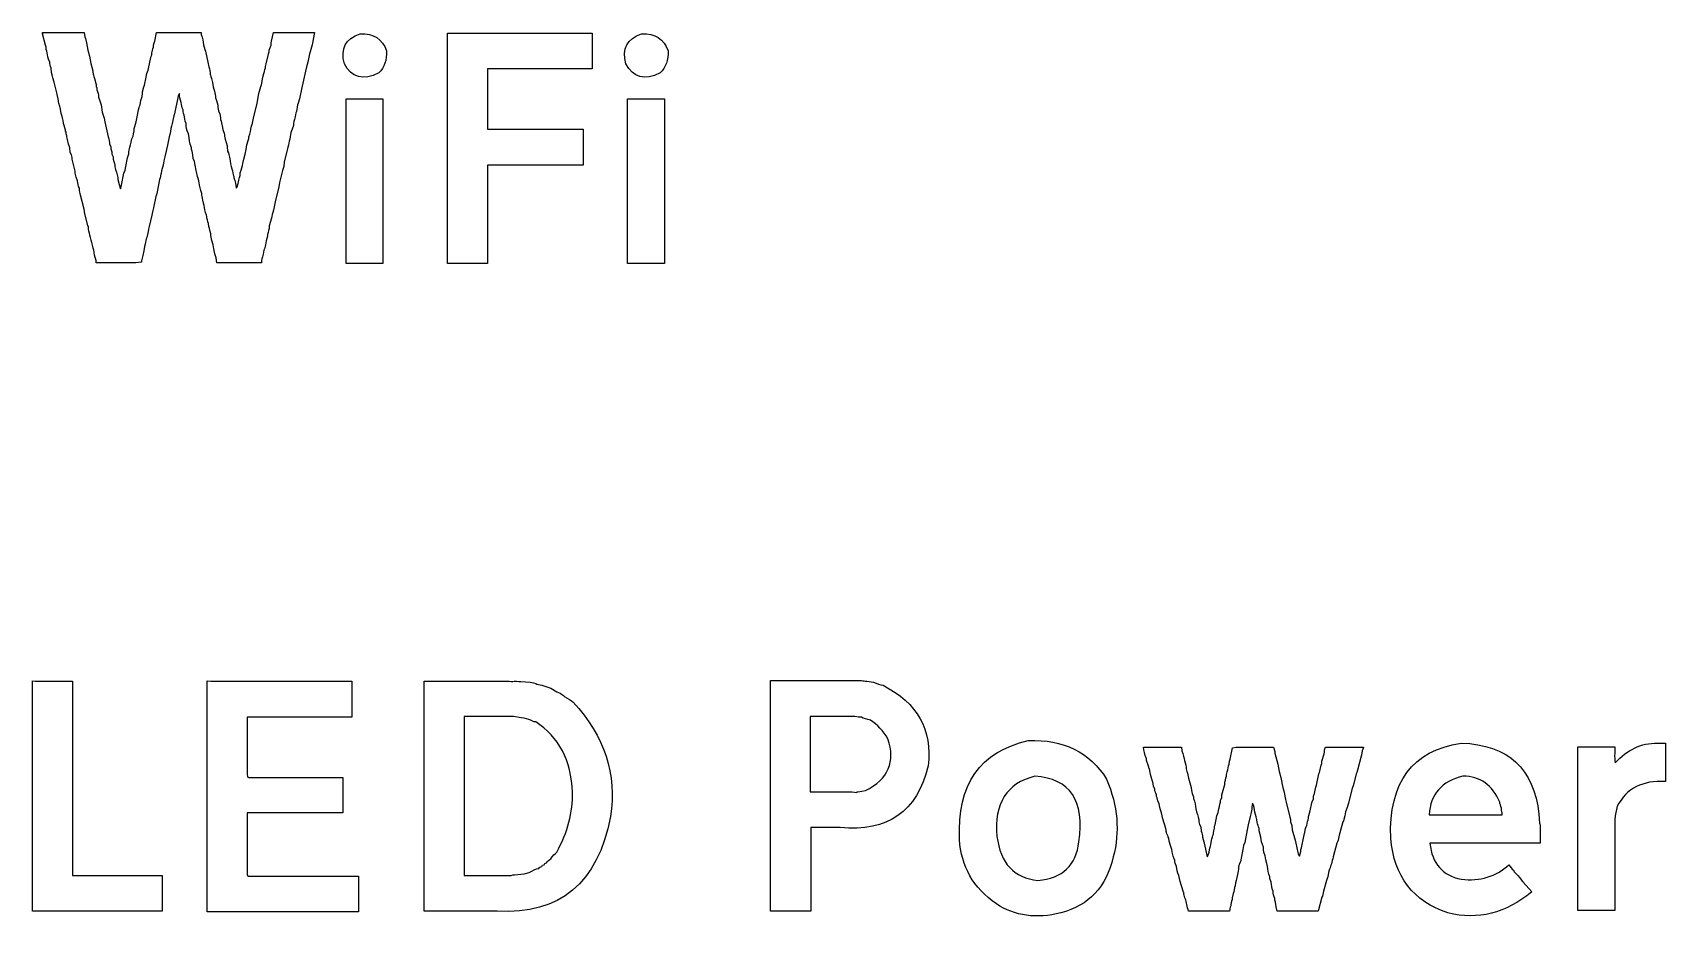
# Model space of a CAD drawing. Extents: x 80 to 325, y 41 to 447.
# Drawn here: x 197.33 to 215.99, y 143.07 to 153.23 of the extents above; entities that cross this region are included whole.
import ezdxf

# ---------------------------------------------------------------- set-up
doc = ezdxf.new("R2010")
doc.units = 0
doc.layers.add('For_Cutting', color=7, linetype='CONTINUOUS')

msp = doc.modelspace()

# ---------------------------------------------------------------- linework, layer by layer
at = {"layer": 'For_Cutting', "color": 7}
for points in [[(197.474442, 153.08295), (197.439992, 153.21386), (197.439992, 153.22086), (197.439992, 153.21386), (197.439992, 153.22766), (197.439992, 153.22066), (197.44028, 153.22792)], [(197.44028, 153.22792), (197.46784, 153.22792), (197.54363, 153.22792), (197.57808, 153.22792), (197.66765, 153.22792), (197.69521, 153.22792), (197.812344, 153.22792), (197.867464, 153.22792), (197.915694, 153.22792), (197.922594, 153.17972), (197.929494, 153.15902), (197.943274, 153.11082), (197.957054, 153.02812), (197.977724, 152.95922), (197.991504, 152.87652), (198.012174, 152.80762), (198.019074, 152.75252)], [(197.481342, 153.03465), (197.481342, 153.06225)], [(198.701404, 153.04165), (198.708304, 153.06235), (198.708304, 153.08305), (198.715204, 153.11065), (198.722104, 153.13135), (198.742774, 153.22785), (198.770334, 153.22785), (198.791004, 153.22785), (198.915028, 153.22785), (199.004598, 153.22785), (199.032158, 153.22785), (199.149291, 153.22785), (199.169961, 153.22785), (199.252641, 153.22785), (199.252641, 153.20715)], [(199.280201, 153.09002), (199.293981, 153.03492), (199.300881, 153.01422), (199.328441, 152.89019), (199.342221, 152.83509)], [(199.990031, 152.84181), (199.996931, 152.86941), (200.017601, 152.96591), (200.024501, 152.98661), (200.031401, 153.00731), (200.031401, 153.02801), (200.052071, 153.08311), (200.052071, 153.11071), (200.058971, 153.13141), (200.079641, 153.22791), (200.107201, 153.22791), (200.224334, 153.22791), (200.300124, 153.22791), (200.327684, 153.22791), (200.444817, 153.22791), (200.499937, 153.22791), (200.548167, 153.22791), (200.520607, 153.09011), (200.506827, 153.03501), (200.499927, 153.00741), (200.493027, 152.98671), (200.472357, 152.89021), (200.458577, 152.83511), (200.444797, 152.78691), (200.417237, 152.64911), (200.403457, 152.60091), (200.375897, 152.47), (200.362117, 152.4218), (200.355217, 152.4011), (200.341437, 152.3253), (200.334537, 152.3115), (200.327637, 152.2633)], [(197.522692, 152.88995), (197.508912, 152.92435), (197.502012, 152.95195)], [(198.577324, 152.49735), (198.584224, 152.53175), (198.584224, 152.55245), (198.598004, 152.60755), (198.604904, 152.62825), (198.625574, 152.71785), (198.632474, 152.75915), (198.646254, 152.80045), (198.653154, 152.83485), (198.673824, 152.92445), (198.680724, 152.95895), (198.687624, 152.97275)], [(197.605402, 152.52484), (197.570952, 152.66265), (197.557172, 152.71085), (197.550272, 152.74525), (197.543372, 152.77285), (197.536472, 152.82105)], [(198.032854, 152.70432), (198.039754, 152.67672), (198.046654, 152.65602), (198.053554, 152.63532), (198.053554, 152.60772)], [(199.369781, 152.70419), (199.383561, 152.65599), (199.390461, 152.60779), (199.397361, 152.58019), (199.404261, 152.55949)], [(199.948681, 152.66961), (199.955581, 152.70401), (199.969361, 152.75911)], [(197.619202, 152.46964), (197.612302, 152.50414)], [(198.060454, 152.59392), (198.060454, 152.57322)], [(199.004439, 152.532), (198.990659, 152.5044), (198.983759, 152.4631), (198.963089, 152.3735), (198.949309, 152.2977), (198.942409, 152.277), (198.921739, 152.1874), (198.914839, 152.1598), (198.907939, 152.1322), (198.901039, 152.0978), (198.894139, 152.0633), (198.887239, 152.0357), (198.873459, 151.9599), (198.866559, 151.9392), (198.838999, 151.80828), (198.825219, 151.76008), (198.818319, 151.71188)], [(199.824661, 152.14601), (199.838441, 152.19421), (199.852221, 152.24931), (199.893561, 152.42157), (199.914231, 152.53181), (199.928011, 152.58691)], [(197.653662, 152.30431), (197.646762, 152.35251)], [(198.081124, 152.49052), (198.094904, 152.44922), (198.108684, 152.40102), (198.122464, 152.31832), (198.143134, 152.24942), (198.150034, 152.20812), (198.191374, 152.03587)], [(198.301624, 151.54634), (198.315404, 151.49124), (198.329184, 151.44304), (198.342964, 151.48434), (198.370524, 151.62215), (198.384304, 151.65655), (198.391204, 151.69785), (198.411874, 151.79435), (198.425654, 151.84255), (198.425654, 151.86325), (198.439434, 151.91835), (198.446334, 151.94595), (198.453234, 151.97355), (198.460134, 152.01485), (198.473914, 152.04245), (198.480814, 152.07005), (198.487714, 152.10445), (198.487714, 152.13205), (198.494614, 152.15275), (198.508394, 152.20785), (198.522174, 152.26295), (198.535954, 152.34565), (198.542854, 152.37325), (198.549754, 152.38705), (198.556654, 152.40085)], [(199.052679, 152.30455), (199.045779, 152.32525), (199.045779, 152.34595)], [(199.445601, 152.37345), (199.452501, 152.33215), (199.466281, 152.29775), (199.473181, 152.25645), (199.473181, 152.23575)], [(197.701902, 152.11137), (197.688122, 152.16647), (197.681222, 152.18717)], [(199.121629, 151.98755), (199.114729, 152.02885), (199.107829, 152.07015), (199.094049, 152.10455), (199.087149, 152.13215), (199.080249, 152.15975), (199.080249, 152.18735)], [(199.493851, 152.15995), (199.500751, 152.11865)], [(200.306967, 152.1668), (200.293187, 152.1255), (200.279407, 152.0842), (200.272507, 152.036), (200.265607, 152.0084), (200.258707, 151.9877), (200.251807, 151.9395), (200.244907, 151.9188), (200.203567, 151.74654), (200.196667, 151.69834), (200.182887, 151.65014), (200.148437, 151.51233), (200.141537, 151.46413), (200.100197, 151.29188), (200.079527, 151.19538)], [(197.715702, 152.04927), (197.708802, 152.06997), (197.708802, 152.09067)], [(198.205154, 151.95317), (198.218934, 151.92557), (198.218934, 151.89797), (198.232714, 151.86347), (198.232714, 151.83587), (198.246494, 151.80827), (198.246494, 151.78067)], [(199.521421, 152.04285), (199.528321, 152.00845), (199.548991, 151.93265), (199.548991, 151.90505)], [(199.728181, 151.73267), (199.741961, 151.78087), (199.755741, 151.83597), (199.769521, 151.89107), (199.776421, 151.94617), (199.790201, 151.99437), (199.797101, 152.01507), (199.797101, 152.03577)], [(197.839742, 151.53247), (197.825962, 151.57377), (197.812182, 151.62197), (197.812182, 151.64267), (197.777732, 151.78047), (197.777732, 151.80117), (197.770832, 151.82877), (197.757052, 151.85637), (197.750152, 151.91147)], [(199.197459, 151.65005), (199.183679, 151.71205), (199.176779, 151.75335), (199.162999, 151.78775), (199.156099, 151.82905), (199.149199, 151.87035), (199.142299, 151.89105), (199.142299, 151.91175)], [(199.576561, 151.80165), (199.583461, 151.76715), (199.590361, 151.72585), (199.597261, 151.69825)], [(198.267164, 151.69107), (198.274064, 151.66347)], [(198.797649, 151.62228), (198.790749, 151.60848), (198.783849, 151.56718), (198.776949, 151.54648), (198.749389, 151.40867), (198.742489, 151.37417), (198.735589, 151.35347), (198.708029, 151.22256), (198.701129, 151.19496), (198.694229, 151.16046), (198.687329, 151.13976), (198.659769, 151.00885), (198.652869, 150.98125), (198.645969, 150.95365), (198.639069, 150.91925), (198.632169, 150.88485), (198.625269, 150.87105), (198.611489, 150.80905), (198.604589, 150.78145), (198.597689, 150.73325)], [(199.225039, 151.53285), (199.218139, 151.56045), (199.211239, 151.58115)], [(199.624831, 151.58795), (199.624831, 151.56725)], [(199.700621, 151.59483), (199.700621, 151.62243)], [(197.963782, 151.00189), (197.956882, 151.02259), (197.922432, 151.1535), (197.915532, 151.2086), (197.874192, 151.36707), (197.860412, 151.42217), (197.860412, 151.44977)], [(199.287079, 151.25033), (199.280179, 151.27793), (199.273279, 151.31233)], [(199.342219, 151.00918), (199.335319, 151.04358), (199.328419, 151.06428)], [(200.058857, 151.10578), (200.031297, 151.01618), (200.031297, 150.98858)], [(199.362919, 150.92638), (199.356019, 150.95398), (199.349119, 150.98848)], [(199.411159, 150.69908), (199.397379, 150.75418), (199.390479, 150.80238), (199.376699, 150.85058)], [(198.018912, 150.76078), (198.012012, 150.79518)], [(199.941707, 150.59578), (199.914147, 150.59578), (199.893477, 150.59578), (199.769453, 150.59578), (199.679883, 150.59578), (199.652323, 150.59578), (199.535189, 150.59578), (199.514519, 150.59578), (199.431839, 150.59578), (199.424939, 150.65088)], [(199.989957, 150.80248), (199.976177, 150.75428), (199.969277, 150.74048), (199.962377, 150.69228)], [(198.452996, 150.59535), (198.425436, 150.59535), (198.390986, 150.59535), (198.301416, 150.59535), (198.273856, 150.59535), (198.156722, 150.59535), (198.136052, 150.59535), (198.053372, 150.59535), (198.053372, 150.62295)], [(199.805415, 143.57862), (199.826085, 143.57862), (199.846755, 143.57862), (199.984559, 143.57862), (200.005229, 143.57862), (200.025899, 143.57862), (200.239495, 143.57862), (200.287725, 143.57862), (200.329065, 143.57862), (200.377295, 143.57862), (200.418635, 143.57862), (200.453085, 143.57862), (200.494425, 143.57862), (200.521985, 143.57862), (200.646008, 143.57862), (200.721798, 143.57862), (200.749358, 143.57862), (200.776918, 143.57862), (200.804478, 143.57862), (200.832038, 143.57862), (200.949171, 143.57862), (200.969841, 143.57862), (201.052521, 143.57862), (201.052521, 143.17209), (201.031851, 143.17209), (201.004291, 143.17209), (200.887157, 143.17209), (200.866487, 143.17209), (200.783807, 143.17209), (200.646003, 143.17209), (200.618443, 143.17209), (200.494419, 143.17209), (200.473749, 143.17209), (200.453079, 143.17209), (200.239483, 143.17209), (200.12235, 143.17209), (200.10168, 143.17209), (200.019, 143.17209), (199.99144, 143.17209), (199.97077, 143.17209), (199.832966, 143.17209), (199.805406, 143.17209), (199.784736, 143.17209), (199.660712, 143.17209), (199.571142, 143.17209), (199.543582, 143.17209), (199.426449, 143.17209), (199.405779, 143.17209), (199.323099, 143.17209), (199.323099, 143.19969), (199.323099, 143.32372), (199.323099, 143.37882), (199.323099, 143.43392), (199.323099, 143.45462), (199.323099, 143.48222), (199.323099, 143.60625), (199.323099, 143.62695), (199.323099, 143.76475), (199.323099, 143.81985), (199.323099, 143.84745), (199.323099, 143.97148), (199.323099, 143.99218), (199.323099, 144.01288), (199.323099, 144.22647), (199.323099, 144.27467), (199.323099, 144.29537), (199.323099, 144.32297), (199.323099, 144.44699), (199.323099, 144.54349), (199.323099, 144.56419), (199.323099, 144.59859), (199.323099, 144.61929), (199.323099, 144.64689), (199.323099, 144.66759), (199.323099, 144.80539), (199.323099, 144.92252), (199.323099, 144.94322), (199.323099, 145.02592), (199.323099, 145.11552), (199.323099, 145.14312), (199.323099, 145.26025), (199.323099, 145.28095), (199.323099, 145.36365), (199.323099, 145.43945), (199.323099, 145.47385), (199.323099, 145.56345), (199.323099, 145.59105), (199.323099, 145.70819), (199.323099, 145.72889), (199.323099, 145.81159), (199.364449, 145.81113)], [(199.364449, 145.81113), (199.412679, 145.81113), (199.550483, 145.81113), (199.605603, 145.81113), (199.660723, 145.81113), (199.715843, 145.81113), (199.770963, 145.81113), (199.908767, 145.81113), (199.929437, 145.81113), (199.950107, 145.81113), (200.163703, 145.81113), (200.211933, 145.81113), (200.253273, 145.81113), (200.301503, 145.81113), (200.342843, 145.81113), (200.377293, 145.81113), (200.418633, 145.81113), (200.446193, 145.81113), (200.570216, 145.81113), (200.646006, 145.81113), (200.673566, 145.81113), (200.701126, 145.81113), (200.728686, 145.81113), (200.756246, 145.81113), (200.873379, 145.81113), (200.894049, 145.81113), (200.976729, 145.81113), (200.976729, 145.39772), (200.956059, 145.39772), (200.921609, 145.39772), (200.900939, 145.39772), (200.873379, 145.39772), (200.852709, 145.39772), (200.714905, 145.39772), (200.687345, 145.39772), (200.652895, 145.39772), (200.563325, 145.39772), (200.535765, 145.39772), (200.418632, 145.39772), (200.397962, 145.39772), (200.315282, 145.39772), (200.287722, 145.39772), (200.260162, 145.39772), (200.239492, 145.39772), (200.115468, 145.39772), (200.025898, 145.39772), (199.998338, 145.39772), (199.881205, 145.39772), (199.860535, 145.39772), (199.777855, 145.39772), (199.777855, 144.73626)], [(202.637264, 143.17843), (202.616594, 143.17843), (202.582144, 143.17843), (202.561474, 143.17843), (202.533914, 143.17843), (202.513244, 143.17843), (202.37544, 143.17843), (202.161844, 143.17843), (202.065384, 143.17843), (202.044714, 143.17843), (202.010264, 143.17843), (201.989594, 143.17843), (201.962034, 143.17843), (201.941364, 143.17843), (201.80356, 143.17843), (201.80356, 143.19913), (201.80356, 143.22673), (201.80356, 143.24743), (201.80356, 143.27503), (201.80356, 143.39905), (201.80356, 143.45415), (201.80356, 143.50925), (201.80356, 143.52995), (201.80356, 143.66776), (201.80356, 143.69536), (201.80356, 143.72986), (201.80356, 143.75746), (201.80356, 143.79186), (201.80356, 143.88146), (201.80356, 143.90906), (201.80356, 144.0262), (201.80356, 144.0469), (201.80356, 144.1296), (201.80356, 144.1572), (201.80356, 144.1916), (201.80356, 144.2812), (201.80356, 144.3088), (201.80356, 144.42593), (201.80356, 144.44663), (201.80356, 144.52933), (201.80356, 144.57753), (201.80356, 144.63263), (201.80356, 144.68773), (201.80356, 144.74283), (201.80356, 144.76353), (201.80356, 144.78423), (201.80356, 144.99783), (201.80356, 145.04603), (201.80356, 145.08733), (201.80356, 145.13553), (201.80356, 145.17683), (201.80356, 145.21123), (201.80356, 145.25253), (201.80356, 145.28013), (201.80356, 145.40416), (201.80356, 145.47996), (201.80356, 145.50756), (201.80356, 145.53516), (201.80356, 145.56276), (201.80356, 145.59036), (201.80356, 145.7075), (201.80356, 145.7282), (201.80356, 145.8109), (201.85181, 145.81113)], [(201.85181, 145.81113), (201.88626, 145.81113), (202.099857, 145.81113), (202.141197, 145.81113), (202.175647, 145.81113), (202.203207, 145.81113), (202.223877, 145.81113), (202.361681, 145.81113), (202.451251, 145.81113), (202.485701, 145.81113), (202.582161, 145.81113), (202.616611, 145.81113), (202.644171, 145.81113), (202.664841, 145.81113), (202.699291, 145.81113), (202.775081, 145.81113), (202.795751, 145.80413), (202.816421, 145.80413), (202.830201, 145.81113), (202.857761, 145.81113), (202.885321, 145.80413), (202.905991, 145.80413), (203.016235, 145.79713), (203.050685, 145.79013), (203.078245, 145.78313), (203.092025, 145.77613), (203.147145, 145.76233), (203.250498, 145.72793), (203.319398, 145.68663), (203.340068, 145.67963)], [(206.559514, 144.13663), (206.469944, 144.13663), (206.442384, 144.13663), (206.32525, 144.13663), (206.30458, 144.13663), (206.2219, 144.13663), (206.2219, 143.17889), (206.19434, 143.17889), (206.15989, 143.17889), (206.13233, 143.17889), (206.09788, 143.17889), (206.00831, 143.17889), (205.98075, 143.17889), (205.863616, 143.17889), (205.842946, 143.17889), (205.760266, 143.17889), (205.760266, 143.20649), (205.760266, 143.33051), (205.760266, 143.38561), (205.760266, 143.44071), (205.760266, 143.46141), (205.760266, 143.48901), (205.760266, 143.61304), (205.760266, 143.63374), (205.760266, 143.77154), (205.760266, 143.82664), (205.760266, 143.85424), (205.760266, 143.97827), (205.760266, 143.99897), (205.760266, 144.01967), (205.760266, 144.23326), (205.760266, 144.28146), (205.760266, 144.30216), (205.760266, 144.32976), (205.760266, 144.45378), (205.760266, 144.55028), (205.760266, 144.57098), (205.760266, 144.60538), (205.760266, 144.62608), (205.760266, 144.65368), (205.760266, 144.67438), (205.760266, 144.81218), (205.760266, 144.92931), (205.760266, 144.95001), (205.760266, 145.03271), (205.760266, 145.12231), (205.760266, 145.14991), (205.760266, 145.26704), (205.760266, 145.28774), (205.760266, 145.37044), (205.760266, 145.44624), (205.760266, 145.48064), (205.760266, 145.57024), (205.760266, 145.59784), (205.760266, 145.71498), (205.760266, 145.73568), (205.760266, 145.81838), (205.801614, 145.81802)], [(205.801614, 145.81802), (205.849844, 145.81802), (205.891184, 145.81802), (205.939414, 145.81802), (205.980754, 145.81802), (206.001424, 145.81802), (206.090994, 145.81802), (206.132334, 145.81802), (206.166784, 145.81802), (206.194344, 145.81802), (206.215014, 145.81802), (206.352818, 145.81802), (206.380378, 145.81802), (206.504401, 145.81802), (206.600861, 145.81802), (206.683541, 145.81802), (206.800675, 145.81802)], [(206.862685, 145.81102), (206.938475, 145.79722)], [(202.947348, 145.38439), (202.912898, 145.39139), (202.823328, 145.40519), (202.795768, 145.40519), (202.775098, 145.40519), (202.637294, 145.40519), (202.616624, 145.40519), (202.492601, 145.40519), (202.471931, 145.40519), (202.258335, 145.40519), (202.258331, 143.5856)], [(206.800678, 145.39799), (206.766228, 145.39799), (206.724888, 145.40499), (206.697328, 145.40499), (206.676658, 145.40499), (206.552635, 145.40499), (206.463065, 145.40499), (206.435505, 145.40499), (206.318372, 145.40499), (206.297702, 145.40499), (206.215022, 145.40499), (206.215026, 144.54333)], [(203.078261, 145.34309), (203.057591, 145.34309)], [(210.025159, 145.05374), (210.059755, 145.05321)], [(210.059755, 145.05321), (210.087315, 145.05321), (210.121765, 145.05321), (210.211335, 145.05321), (210.238895, 145.05321), (210.356028, 145.05321), (210.376698, 145.05321), (210.459378, 145.05321), (210.466278, 145.01191)], [(210.996938, 144.83972), (211.003838, 144.86042), (211.010738, 144.89482), (211.017638, 144.91552), (211.045198, 145.04644), (211.086538, 145.05344), (211.114098, 145.05344), (211.141658, 145.05344), (211.176108, 145.05344), (211.265678, 145.05344), (211.293238, 145.05344), (211.410371, 145.05344), (211.465491, 145.05344), (211.513721, 145.05344), (211.527501, 145.00524), (211.527501, 144.98454), (211.561951, 144.86051), (211.575731, 144.77781), (211.596401, 144.70891), (211.603301, 144.66761), (211.610201, 144.62631)], [(212.106431, 145.05367), (212.140881, 145.05367), (212.168441, 145.05367), (212.202891, 145.05367), (212.292461, 145.05367), (212.320021, 145.05367), (212.437154, 145.05367), (212.457824, 145.05367), (212.540504, 145.05367), (212.533604, 145.03297), (212.526704, 145.01227), (212.519804, 144.96407), (212.512904, 144.95027), (212.471564, 144.7918), (212.464664, 144.7642), (212.457764, 144.7504), (212.430204, 144.64016), (212.423304, 144.61256), (212.416404, 144.59186), (212.409504, 144.57116), (212.368164, 144.41269), (212.354384, 144.36449), (212.333714, 144.31629), (212.326814, 144.26809), (212.313034, 144.21299), (212.306134, 144.19919), (212.292354, 144.15789), (212.271684, 144.07519), (212.264784, 144.04759), (212.251004, 143.99249), (212.244104, 143.97179), (212.237204, 143.95799), (212.195864, 143.79951), (212.188964, 143.77881)], [(213.6582, 145.10133), (213.65816, 145.10144)], [(215.440997, 144.37797), (215.420327, 144.26773), (215.413427, 144.21953), (215.413427, 143.186), (215.385867, 143.186), (215.296297, 143.186), (215.268737, 143.186), (215.241177, 143.186), (215.213617, 143.186), (215.096483, 143.186), (215.075813, 143.186), (214.993133, 143.186), (214.993133, 143.2067), (214.993133, 143.2411), (214.993133, 143.2618), (214.993133, 143.2894), (214.993133, 143.3101), (214.993133, 143.4479), (214.993133, 143.4961), (214.993133, 143.63391), (214.993133, 143.68901), (214.993133, 143.74411), (214.993133, 143.79921), (214.993133, 143.85431), (214.993133, 143.99212), (214.993133, 144.01282), (214.993133, 144.03352), (214.993133, 144.24711), (214.993133, 144.29531), (214.993133, 144.33661), (214.993133, 144.38481), (214.993133, 144.42611), (214.993133, 144.46051), (214.993133, 144.50181), (214.993133, 144.52941), (214.993133, 144.65344), (214.993133, 144.72924), (214.993133, 144.75684), (214.993133, 144.78444), (214.993133, 144.81204), (214.993133, 144.83964), (214.993133, 144.95677), (214.993133, 144.97747), (214.993133, 145.06017), (215.020693, 145.06017), (215.110263, 145.06017), (215.137823, 145.06017), (215.165383, 145.06017), (215.192943, 145.06017), (215.310077, 145.06017), (215.330747, 145.06017), (215.413427, 145.06017), (215.413427, 144.98437)], [(215.90264, 145.1015), (215.992213, 145.10144)], [(215.992213, 145.10144), (215.992213, 144.66047)], [(210.087179, 144.82632), (210.080279, 144.84702), (210.059609, 144.90212), (210.059609, 144.92282)], [(211.913461, 144.24054), (211.913461, 144.26124), (211.927241, 144.30944), (211.954801, 144.43346), (211.968581, 144.46106), (211.968581, 144.49546), (211.982361, 144.52306), (211.989261, 144.56436), (211.996161, 144.59876), (212.003061, 144.61946), (212.030621, 144.75037), (212.037521, 144.76417), (212.058191, 144.84687), (212.065091, 144.86757), (212.065091, 144.89517), (212.092651, 144.97787)], [(199.812305, 144.70866), (199.860535, 144.70866), (199.901875, 144.70866), (199.950105, 144.70866), (199.991445, 144.70866), (200.039675, 144.70866), (200.081015, 144.70866), (200.198149, 144.70866), (200.239489, 144.70866), (200.273939, 144.70866), (200.315279, 144.70866), (200.342839, 144.70866), (200.466862, 144.70866), (200.542652, 144.70866), (200.570212, 144.70866), (200.597772, 144.70866), (200.625332, 144.70866), (200.652892, 144.70866), (200.770025, 144.70866), (200.790695, 144.70866), (200.873375, 144.70866), (200.873375, 144.30214), (200.825145, 144.30214), (200.783805, 144.30214), (200.666672, 144.30214), (200.646002, 144.30214), (200.563322, 144.30214), (200.473752, 144.30214), (200.446192, 144.30214), (200.329058, 144.30214), (200.308388, 144.30214), (200.225708, 144.30214), (200.149918, 144.30214), (200.115468, 144.30214), (200.025898, 144.30214), (199.998338, 144.30214), (199.881205, 144.30214), (199.860535, 144.30214), (199.777855, 144.30214), (199.777855, 143.61312)], [(210.156129, 144.57812), (210.142349, 144.60572), (210.135449, 144.64022), (210.114779, 144.71602), (210.107879, 144.74362), (210.100979, 144.76432), (210.094079, 144.80562)], [(210.514508, 144.80516), (210.521408, 144.77756)], [(210.528308, 144.75686), (210.542088, 144.70176), (210.569648, 144.59151), (210.576548, 144.55711), (210.583448, 144.52261), (210.597228, 144.48821), (210.597228, 144.46751)], [(206.215026, 144.54333), (206.242586, 144.54333), (206.332156, 144.54333), (206.407946, 144.54333), (206.428616, 144.54333), (206.449286, 144.54333), (206.518186, 144.54333), (206.538856, 144.54333), (206.559526, 144.54333), (206.580196, 144.54333), (206.635316, 144.54333)], [(206.759339, 144.54333), (206.807569, 144.55033), (206.848909, 144.55733)], [(210.211279, 144.36452), (210.204379, 144.40582), (210.190599, 144.44032), (210.183699, 144.47472), (210.176799, 144.48852), (210.176799, 144.50922)], [(210.907358, 144.44682), (210.921138, 144.47442), (210.921138, 144.50882), (210.928038, 144.53642), (210.955598, 144.62602), (210.955598, 144.65362)], [(211.637761, 144.51606), (211.644661, 144.47476)], [(210.624788, 144.35038), (210.631688, 144.31598)], [(210.838438, 144.12986), (210.838438, 144.15056), (210.845338, 144.16436), (210.866008, 144.26772), (210.879788, 144.30902), (210.886688, 144.35032)], [(211.651561, 144.45406), (211.658461, 144.42646), (211.699801, 144.2542), (211.706701, 144.2266), (211.706701, 144.199), (211.720481, 144.1577), (211.727381, 144.1095), (211.761831, 143.99237), (211.768731, 143.95797), (211.789401, 143.84772)], [(213.292979, 144.28151), (213.334319, 144.28151), (213.451452, 144.28151), (213.492792, 144.28151), (213.527242, 144.28151), (213.568582, 144.28151), (213.596142, 144.28151), (213.720166, 144.28151), (213.795956, 144.28151), (213.823516, 144.28151), (213.851076, 144.28151), (213.878636, 144.28151), (213.906196, 144.28151), (214.023329, 144.28151), (214.078449, 144.28151), (214.126679, 144.28151), (214.126679, 144.30221)], [(214.546995, 144.2884), (214.553895, 144.18504)], [(210.280179, 144.12336), (210.245729, 144.2336)], [(210.287079, 144.08886), (210.287079, 144.10956)], [(210.659248, 144.19884), (210.666148, 144.17124), (210.679928, 144.14364), (210.686828, 144.09544)], [(211.244926, 144.26102), (211.224256, 144.16452), (211.210476, 144.10942), (211.182916, 143.96473), (211.169136, 143.93033), (211.162236, 143.88213), (211.141566, 143.78563), (211.134666, 143.74433), (211.120886, 143.71673), (211.113986, 143.68233)], [(211.368946, 144.02672), (211.348276, 144.09562), (211.348276, 144.12322)], [(211.810071, 143.80642), (211.823851, 143.86152), (211.823851, 143.88222), (211.830751, 143.90292), (211.858311, 144.03384), (211.872091, 144.08204), (211.878991, 144.12334), (211.885891, 144.14404), (211.892791, 144.15784)], [(214.560795, 144.16434), (214.560795, 143.95764), (214.505675, 143.95764), (214.367871, 143.95764), (214.347201, 143.95764), (214.326531, 143.95764), (214.112935, 143.95764), (214.064705, 143.95764), (214.023365, 143.95764), (213.975135, 143.95764), (213.933795, 143.95764), (213.899345, 143.95764), (213.858005, 143.95764), (213.830445, 143.95764), (213.706421, 143.95764), (213.630631, 143.95764), (213.603071, 143.95764), (213.575511, 143.95764), (213.547951, 143.95764), (213.520391, 143.95764), (213.403258, 143.95764), (213.382588, 143.95764), (213.299908, 143.95764)], [(210.349109, 143.88216), (210.335329, 143.93036), (210.321549, 143.97856), (210.314649, 144.01306)], [(210.700608, 144.02654), (210.714388, 143.97144)], [(210.721288, 143.95764), (210.755738, 143.79916), (210.762638, 143.81296), (210.776418, 143.85426)], [(210.797088, 143.93696), (210.803988, 143.98516)], [(203.126478, 143.6822), (203.147148, 143.6892), (203.154048, 143.703), (203.174718, 143.71), (203.181618, 143.7238), (203.202288, 143.7308)], [(211.444766, 143.68918), (211.437866, 143.72358), (211.424086, 143.76488), (211.417186, 143.81308), (211.403406, 143.85438), (211.396506, 143.88198), (211.396506, 143.90958)], [(202.258331, 143.5856), (202.292781, 143.5856), (202.389241, 143.5856), (202.465031, 143.5856), (202.485701, 143.5856), (202.506371, 143.5856), (202.527041, 143.5856), (202.547711, 143.5856), (202.568381, 143.5856), (202.589051, 143.5856), (202.609721, 143.5856), (202.678621, 143.5856), (202.699291, 143.5856), (202.726851, 143.5856), (202.747521, 143.5856), (202.795751, 143.5856), (202.816421, 143.5926), (202.837091, 143.5926), (202.947335, 143.6064), (203.002455, 143.6202)], [(210.411139, 143.64101), (210.404239, 143.68921)], [(211.100206, 143.59963), (211.086426, 143.53073), (211.079526, 143.50313), (211.072626, 143.46873), (211.065726, 143.44803), (211.058826, 143.39983), (211.051926, 143.37913), (211.038146, 143.33093), (211.038146, 143.31023)], [(211.486106, 143.51005), (211.472326, 143.55135), (211.472326, 143.57205)], [(212.147624, 143.6479), (212.140724, 143.6203), (212.133824, 143.5721), (212.126924, 143.5514), (212.120024, 143.5307), (212.085574, 143.40668), (212.071794, 143.35158), (212.064894, 143.33778), (212.023554, 143.1793), (211.995994, 143.1793), (211.87886, 143.1793), (211.80307, 143.1793), (211.77551, 143.1793), (211.658376, 143.1793), (211.637706, 143.1793), (211.555026, 143.1793), (211.541246, 143.2275), (211.534346, 143.2826), (211.527446, 143.3033), (211.527446, 143.324)], [(214.257643, 143.64759), (214.264543, 143.62689), (214.285213, 143.60619)], [(210.480039, 143.40674), (210.445589, 143.51698)], [(210.486939, 143.37224), (210.486939, 143.39294)], [(214.367893, 143.50969), (214.464353, 143.39945)], [(211.010586, 143.17933), (210.983026, 143.17933), (210.865893, 143.17933), (210.790103, 143.17933), (210.762543, 143.17933), (210.645409, 143.17933), (210.624739, 143.17933), (210.542059, 143.17933)]]:
    msp.add_lwpolyline(points, dxfattribs=at)
for points in [[(201.069693, 153.21414)], [(202.111833, 153.22103), (202.160063, 153.22103), (202.297867, 153.22103), (202.352987, 153.22103), (202.408107, 153.22103), (202.463227, 153.22103), (202.518347, 153.22103), (202.656151, 153.22103), (202.676821, 153.22103), (202.697491, 153.22103), (202.911087, 153.22103), (202.959317, 153.22103), (203.000657, 153.22103), (203.048887, 153.22103), (203.090227, 153.22103), (203.124677, 153.22103), (203.166017, 153.22103), (203.193577, 153.22103), (203.317601, 153.22103), (203.393391, 153.22103), (203.420951, 153.22103), (203.448511, 153.22103), (203.476071, 153.22103), (203.503631, 153.22103), (203.620765, 153.22103), (203.641435, 153.22103), (203.724115, 153.22103), (203.724115, 152.81451), (203.703445, 152.81451), (203.668995, 152.81451), (203.648325, 152.81451), (203.620765, 152.81451), (203.600095, 152.81451), (203.462291, 152.81451), (203.434731, 152.81451), (203.400281, 152.81451), (203.310711, 152.81451), (203.283151, 152.81451), (203.166018, 152.81451), (203.145348, 152.81451), (203.062668, 152.81451), (203.035108, 152.81451), (203.007548, 152.81451), (202.986878, 152.81451), (202.862854, 152.81451), (202.773284, 152.81451), (202.745724, 152.81451), (202.62859, 152.81451), (202.60792, 152.81451), (202.52524, 152.81451), (202.52524, 152.12549), (202.57347, 152.12549), (202.61481, 152.12549), (202.731943, 152.12549), (202.752613, 152.12549), (202.835293, 152.12549), (202.924863, 152.12549), (202.952423, 152.12549), (203.069556, 152.12549), (203.090226, 152.12549), (203.172906, 152.12549), (203.248696, 152.12549), (203.283146, 152.12549), (203.372716, 152.12549), (203.400276, 152.12549), (203.51741, 152.12549), (203.53808, 152.12549), (203.62076, 152.12549), (203.62076, 151.71208), (203.57253, 151.71208), (203.53119, 151.71208), (203.414057, 151.71208), (203.393387, 151.71208), (203.310707, 151.71208), (203.221137, 151.71208), (203.193577, 151.71208), (203.076444, 151.71208), (203.055774, 151.71208), (202.973094, 151.71208), (202.897304, 151.71208), (202.862854, 151.71208), (202.773284, 151.71208), (202.745724, 151.71208), (202.62859, 151.71208), (202.60792, 151.71208), (202.52524, 151.71208), (202.52524, 150.58898), (202.49768, 150.58898), (202.373656, 150.58898), (202.346096, 150.58898), (202.318536, 150.58898), (202.290976, 150.58898), (202.173843, 150.58898), (202.153173, 150.58898), (202.070493, 150.58898), (202.070493, 150.60968), (202.070493, 150.63728), (202.070493, 150.65798), (202.070493, 150.68558), (202.070493, 150.8096), (202.070493, 150.8647), (202.070493, 150.9198), (202.070493, 150.9405), (202.070493, 151.0783), (202.070493, 151.1059), (202.070493, 151.1403), (202.070493, 151.1679), (202.070493, 151.2024), (202.070493, 151.292), (202.070493, 151.3196), (202.070493, 151.43673), (202.070493, 151.45743), (202.070493, 151.54013), (202.070493, 151.56773), (202.070493, 151.60213), (202.070493, 151.69173), (202.070493, 151.71933), (202.070493, 151.83646), (202.070493, 151.85716), (202.070493, 151.93986), (202.070493, 151.98806), (202.070493, 152.04316), (202.070493, 152.09826), (202.070493, 152.15336), (202.070493, 152.17406), (202.070493, 152.19476), (202.070493, 152.40836), (202.070493, 152.45656), (202.070493, 152.49786), (202.070493, 152.54606), (202.070493, 152.58736), (202.070493, 152.62186), (202.070493, 152.66316), (202.070493, 152.69076), (202.070493, 152.81478), (202.070493, 152.89058), (202.070493, 152.91818), (202.070493, 152.94578), (202.070493, 152.97338), (202.070493, 153.00098), (202.070493, 153.11811), (202.070493, 153.13881), (202.070493, 153.22151)], [(204.287414, 153.21414)], [(200.938777, 152.47), (201.028347, 152.47), (201.055907, 152.47), (201.083467, 152.47), (201.111027, 152.47), (201.22816, 152.47), (201.28328, 152.47), (201.33151, 152.47), (201.33151, 150.58898), (201.30395, 150.58898), (201.21438, 150.58898), (201.18682, 150.58898), (201.15926, 150.58898), (201.1317, 150.58898), (201.014567, 150.58898), (200.993897, 150.58898), (200.911217, 150.58898), (200.911217, 150.60968), (200.911217, 150.64408), (200.911217, 150.66478), (200.911217, 150.69238), (200.911217, 150.71308), (200.911217, 150.85089), (200.911217, 150.89909), (200.911217, 150.92669), (200.911217, 150.96109), (200.911217, 150.98869), (200.911217, 151.02309), (200.911217, 151.11269), (200.911217, 151.14029), (200.911217, 151.25743), (200.911217, 151.27813), (200.911217, 151.36083), (200.911217, 151.40903), (200.911217, 151.45723), (200.911217, 151.49853), (200.911217, 151.54673), (200.911217, 151.58803), (200.911217, 151.63623), (200.911217, 151.67753), (200.911217, 151.79466), (200.911217, 151.83596), (200.911217, 151.87036), (200.911217, 151.91166), (200.911217, 151.93926), (200.911217, 152.06328), (200.911217, 152.13908), (200.911217, 152.16668), (200.911217, 152.19428), (200.911217, 152.22188), (200.911217, 152.24948), (200.911217, 152.36662), (200.911217, 152.38732), (200.911217, 152.47002)], [(204.156498, 152.47), (204.246068, 152.47), (204.273628, 152.47), (204.301188, 152.47), (204.328748, 152.47), (204.445881, 152.47), (204.501001, 152.47), (204.549231, 152.47), (204.549231, 150.58898), (204.521671, 150.58898), (204.432101, 150.58898), (204.404541, 150.58898), (204.376981, 150.58898), (204.349421, 150.58898), (204.232287, 150.58898), (204.211617, 150.58898), (204.128937, 150.58898), (204.128937, 150.60968), (204.128937, 150.64408), (204.128937, 150.66478), (204.128937, 150.69238), (204.128937, 150.71308), (204.128937, 150.85089), (204.128937, 150.89909), (204.128937, 150.92669), (204.128937, 150.96109), (204.128937, 150.98869), (204.128937, 151.02309), (204.128937, 151.11269), (204.128937, 151.14029), (204.128937, 151.25743), (204.128937, 151.27813), (204.128937, 151.36083), (204.128937, 151.40903), (204.128937, 151.45723), (204.128937, 151.49853), (204.128937, 151.54673), (204.128937, 151.58803), (204.128937, 151.63623), (204.128937, 151.67753), (204.128937, 151.79466), (204.128937, 151.83596), (204.128937, 151.87036), (204.128937, 151.91166), (204.128937, 151.93926), (204.128937, 152.06328), (204.128937, 152.13908), (204.128937, 152.16668), (204.128937, 152.19428), (204.128937, 152.22188), (204.128937, 152.24948), (204.128937, 152.36662), (204.128937, 152.38732), (204.128937, 152.47002)], [(197.354235, 145.81113), (197.478258, 145.81113), (197.505818, 145.81113), (197.533378, 145.81113), (197.560938, 145.81113), (197.678072, 145.81113), (197.733192, 145.81113), (197.781422, 145.81113), (197.781422, 143.5856), (197.829652, 143.5856), (197.850322, 143.5856), (197.870992, 143.5856), (197.960562, 143.5856), (197.981232, 143.5856), (198.008792, 143.5856), (198.029462, 143.5856), (198.063912, 143.5856), (198.084582, 143.5856), (198.112142, 143.5856), (198.132812, 143.5856), (198.270616, 143.5856), (198.298176, 143.5856), (198.325736, 143.5856), (198.346406, 143.5856), (198.470429, 143.5856), (198.559999, 143.5856), (198.587559, 143.5856), (198.704692, 143.5856), (198.725362, 143.5856), (198.808042, 143.5856), (198.808042, 143.17907), (198.787372, 143.17907), (198.759812, 143.17907), (198.739142, 143.17907), (198.711582, 143.17907), (198.587559, 143.17907), (198.532439, 143.17907), (198.394635, 143.17907), (198.373965, 143.17907), (198.353295, 143.17907), (198.139699, 143.17907), (198.091469, 143.17907), (198.050129, 143.17907), (198.001899, 143.17907), (197.960559, 143.17907), (197.926109, 143.17907), (197.884769, 143.17907), (197.857209, 143.17907), (197.733185, 143.17907), (197.657395, 143.17907), (197.629835, 143.17907), (197.602275, 143.17907), (197.574715, 143.17907), (197.547155, 143.17907), (197.430022, 143.17907), (197.409352, 143.17907), (197.326672, 143.17907), (197.326672, 143.19977), (197.326672, 143.22737), (197.326672, 143.24807), (197.326672, 143.27567), (197.326672, 143.39969), (197.326672, 143.45479), (197.326672, 143.50989), (197.326672, 143.53059), (197.326672, 143.6684), (197.326672, 143.696), (197.326672, 143.7305), (197.326672, 143.7581), (197.326672, 143.7925), (197.326672, 143.8821), (197.326672, 143.9097), (197.326672, 144.02684), (197.326672, 144.04754), (197.326672, 144.13024), (197.326672, 144.15784), (197.326672, 144.19224), (197.326672, 144.28184), (197.326672, 144.30944), (197.326672, 144.42657), (197.326672, 144.44727), (197.326672, 144.52997), (197.326672, 144.57817), (197.326672, 144.63327), (197.326672, 144.68837), (197.326672, 144.74347), (197.326672, 144.76417), (197.326672, 144.78487), (197.326672, 144.99847), (197.326672, 145.04667), (197.326672, 145.08797), (197.326672, 145.13617), (197.326672, 145.17747), (197.326672, 145.21187), (197.326672, 145.25317), (197.326672, 145.28077), (197.326672, 145.4048), (197.326672, 145.4806), (197.326672, 145.5082), (197.326672, 145.5358), (197.326672, 145.5634), (197.326672, 145.591), (197.326672, 145.70814), (197.326672, 145.72884), (197.326672, 145.81154)], [(208.709274, 145.129)], [(208.785066, 144.72248)], [(213.678807, 144.72249)]]:
    msp.add_lwpolyline(points, close=True, dxfattribs=at)
for points in [[(197.481342, 153.06225), (197.476742, 153.069117), (197.474442, 153.076017), (197.474442, 153.08295)], [(199.252641, 153.20715), (199.269868, 153.165817), (199.279054, 153.126773), (199.280201, 153.09002)], [(200.890547, 152.86963), (200.843467, 153.04533), (200.903182, 153.160167), (201.069693, 153.21414)], [(201.069691, 153.21414), (201.22472, 153.22014), (201.325776, 153.155833), (201.372859, 153.02122)], [(204.108269, 152.86963), (204.061182, 153.04533), (204.120897, 153.160167), (204.287414, 153.21414)], [(204.287412, 153.21414), (204.442441, 153.22014), (204.543497, 153.155833), (204.59058, 153.02122)], [(197.502012, 152.95195), (197.496279, 152.985283), (197.489389, 153.01285), (197.481342, 153.03465)], [(197.536472, 152.82105), (197.526139, 152.84745), (197.521545, 152.870417), (197.522692, 152.88995)], [(198.687624, 152.97275), (198.688757, 152.99915), (198.693351, 153.022117), (198.701404, 153.04165)], [(201.372859, 153.02122), (201.377459, 152.915567), (201.347602, 152.830587), (201.283289, 152.76628)], [(204.59058, 153.02122), (204.59518, 152.915567), (204.565323, 152.830587), (204.50101, 152.76628)], [(198.019074, 152.75252), (198.025967, 152.73532), (198.030561, 152.719253), (198.032854, 152.70432)], [(199.342221, 152.83509), (199.350261, 152.80409), (199.354854, 152.776523), (199.356001, 152.75239)], [(199.356001, 152.75239), (199.362894, 152.73519), (199.367488, 152.719123), (199.369781, 152.70419)], [(199.969361, 152.75911), (199.979694, 152.792377), (199.986584, 152.819943), (199.990031, 152.84181)], [(201.283289, 152.76628), (201.104144, 152.679007), (200.97323, 152.713457), (200.890547, 152.86963)], [(204.50101, 152.76628), (204.321865, 152.679007), (204.190951, 152.713457), (204.108269, 152.86963)], [(197.612302, 152.50414), (197.607702, 152.511007), (197.605402, 152.517907), (197.605402, 152.52484)], [(198.053554, 152.60772), (198.059287, 152.603053), (198.061587, 152.598453), (198.060454, 152.59392)], [(198.060454, 152.57322), (198.073087, 152.54682), (198.079977, 152.519253), (198.081124, 152.49052)], [(199.025109, 152.42865), (199.012476, 152.46425), (199.005586, 152.4987), (199.004439, 152.532)], [(199.404261, 152.55949), (199.411148, 152.530757), (199.415741, 152.50549), (199.418041, 152.48369)], [(199.928011, 152.58691), (199.939498, 152.619043), (199.946388, 152.64661), (199.948681, 152.66961)], [(197.646762, 152.35251), (197.630682, 152.398443), (197.621495, 152.437487), (197.619202, 152.46964)], [(198.556654, 152.40085), (198.558921, 152.437583), (198.565811, 152.46975), (198.577324, 152.49735)], [(199.045779, 152.34595), (199.033146, 152.37235), (199.026256, 152.399917), (199.025109, 152.42865)], [(199.418041, 152.48369), (199.432968, 152.440023), (199.442154, 152.403277), (199.445601, 152.37345)], [(197.681222, 152.18717), (197.673182, 152.235437), (197.663995, 152.274483), (197.653662, 152.30431)], [(199.059579, 152.28385), (199.054979, 152.290717), (199.052679, 152.297617), (199.052679, 152.30455)], [(199.080249, 152.18735), (199.066469, 152.225283), (199.059579, 152.25745), (199.059579, 152.28385)], [(199.473181, 152.23575), (199.484661, 152.208217), (199.491551, 152.18295), (199.493851, 152.15995)], [(199.797101, 152.03577), (199.813181, 152.078237), (199.822368, 152.114983), (199.824661, 152.14601)], [(200.327637, 152.2633), (200.31615, 152.225433), (200.30926, 152.193267), (200.306967, 152.1668)], [(197.708802, 152.09067), (197.704202, 152.097537), (197.701902, 152.104437), (197.701902, 152.11137)], [(197.750152, 151.91147), (197.732925, 151.966603), (197.721442, 152.012537), (197.715702, 152.04927)], [(198.191374, 152.03587), (198.199414, 152.00487), (198.204007, 151.977303), (198.205154, 151.95317)], [(199.142299, 151.91175), (199.130812, 151.939283), (199.123922, 151.96455), (199.121629, 151.98755)], [(199.500751, 152.11865), (199.512238, 152.091117), (199.519128, 152.06585), (199.521421, 152.04285)], [(198.246494, 151.78067), (198.259127, 151.746203), (198.266017, 151.716337), (198.267164, 151.69107)], [(199.548991, 151.90505), (199.553591, 151.89245), (199.555891, 151.88095), (199.555891, 151.87055)], [(199.555891, 151.87055), (199.568524, 151.845283), (199.575414, 151.822317), (199.576561, 151.80165)], [(198.274064, 151.66347), (198.290144, 151.617537), (198.299331, 151.578493), (198.301624, 151.54634)], [(198.818319, 151.71188), (198.806832, 151.677413), (198.799942, 151.647547), (198.797649, 151.62228)], [(199.211239, 151.58115), (199.207772, 151.60755), (199.203179, 151.630517), (199.197459, 151.65005)], [(199.597261, 151.69825), (199.608748, 151.661517), (199.615638, 151.62935), (199.617931, 151.60175)], [(199.617931, 151.60175), (199.623664, 151.597083), (199.625964, 151.592483), (199.624831, 151.58795)], [(199.624831, 151.56725), (199.642058, 151.525917), (199.651244, 151.48687), (199.652391, 151.45011)], [(199.666171, 151.46391), (199.677658, 151.520177), (199.689141, 151.563817), (199.700621, 151.59483)], [(199.700621, 151.62243), (199.715548, 151.664897), (199.724734, 151.701643), (199.728181, 151.73267)], [(197.860412, 151.44977), (197.847779, 151.47617), (197.840889, 151.503737), (197.839742, 151.53247)], [(199.231939, 151.51215), (199.227339, 151.519017), (199.225039, 151.525917), (199.225039, 151.53285)], [(199.259499, 151.38813), (199.243419, 151.435197), (199.234232, 151.476537), (199.231939, 151.51215)], [(199.273279, 151.31233), (199.265239, 151.339863), (199.260646, 151.36513), (199.259499, 151.38813)], [(199.652391, 151.45011), (199.660431, 151.453443), (199.665024, 151.458043), (199.666171, 151.46391)], [(199.314639, 151.14008), (199.299712, 151.183747), (199.290526, 151.220497), (199.287079, 151.25033)], [(200.079527, 151.19538), (200.06804, 151.160913), (200.06115, 151.131047), (200.058857, 151.10578)], [(199.328419, 151.06428), (199.321526, 151.093013), (199.316932, 151.11828), (199.314639, 151.14008)], [(199.349119, 150.98848), (199.344519, 150.995347), (199.342219, 151.002247), (199.342219, 151.00918)], [(198.012012, 150.79518), (197.986745, 150.879013), (197.970669, 150.947917), (197.963782, 151.00189)], [(199.376699, 150.85058), (199.368659, 150.878113), (199.364066, 150.90338), (199.362919, 150.92638)], [(200.010627, 150.89898), (199.99914, 150.861113), (199.99225, 150.828947), (199.989957, 150.80248)], [(200.031297, 150.98858), (200.01981, 150.954113), (200.01292, 150.924247), (200.010627, 150.89898)], [(198.025812, 150.74008), (198.021212, 150.746947), (198.018912, 150.753847), (198.018912, 150.76078)], [(198.053372, 150.62295), (198.036145, 150.665417), (198.026959, 150.70446), (198.025812, 150.74008)], [(198.583909, 150.66435), (198.575869, 150.641417), (198.571276, 150.62075), (198.570129, 150.60235)], [(198.597689, 150.73325), (198.590802, 150.70685), (198.586209, 150.683883), (198.583909, 150.66435)], [(199.424939, 150.65088), (199.418052, 150.66808), (199.413459, 150.684147), (199.411159, 150.69908)], [(199.962377, 150.69228), (199.95089, 150.654413), (199.944, 150.622247), (199.941707, 150.59578)], [(198.570129, 150.60235), (198.525342, 150.59315), (198.486298, 150.590817), (198.452996, 150.59535)], [(206.800675, 145.81802), (206.824788, 145.81202), (206.845458, 145.809687), (206.862685, 145.81102)], [(206.938475, 145.79722), (206.980962, 145.781153), (207.017709, 145.769653), (207.048718, 145.76272)], [(203.340068, 145.67963), (203.364181, 145.666963), (203.382555, 145.655463), (203.395188, 145.64513)], [(203.395188, 145.64513), (203.403228, 145.640463), (203.407821, 145.635863), (203.408968, 145.63133)], [(203.408968, 145.63133), (203.450308, 145.60953), (203.482461, 145.588863), (203.505428, 145.56933)], [(207.048718, 145.76272), (207.442607, 145.55946), (207.614862, 145.251697), (207.565482, 144.83943)], [(203.505428, 145.56933), (203.864867, 145.180037), (204.007264, 144.743657), (203.932621, 144.26019)], [(203.057591, 145.34309), (203.017398, 145.36609), (202.98065, 145.379857), (202.947348, 145.38439)], [(203.498563, 144.53693), (203.483636, 144.90441), (203.343536, 145.17313), (203.078261, 145.34309)], [(206.904031, 145.36349), (206.862691, 145.37269), (206.82824, 145.38419), (206.800678, 145.39799)], [(207.103846, 145.14989), (207.049873, 145.24291), (206.983268, 145.31411), (206.904031, 145.36349)], [(206.848909, 144.55733), (207.10844, 144.69169), (207.193419, 144.88921), (207.103846, 145.14989)], [(207.923792, 143.99901), (207.893932, 144.62831), (208.155759, 145.004973), (208.709274, 145.129)], [(208.709276, 145.129), (209.111205, 145.1462), (209.40978, 144.99921), (209.605002, 144.68803)], [(210.059609, 144.92282), (210.040089, 144.974487), (210.028606, 145.018127), (210.025159, 145.05374)], [(212.092651, 144.97787), (212.093784, 145.005403), (212.098378, 145.03067), (212.106431, 145.05367)], [(212.852047, 144.01268), (212.831374, 144.65232), (213.100091, 145.015203), (213.6582, 145.10133)], [(213.65816, 145.10144), (214.194447, 145.081907), (214.490725, 144.810893), (214.546995, 144.2884)], [(215.420327, 144.87412), (215.553537, 145.025707), (215.714308, 145.1015), (215.90264, 145.1015)], [(210.466278, 145.01191), (210.482358, 144.969443), (210.491545, 144.932693), (210.493838, 144.90166)], [(210.493838, 144.90166), (210.507618, 144.863793), (210.514508, 144.831627), (210.514508, 144.80516)], [(215.413427, 144.98437), (215.41116, 144.941903), (215.41346, 144.905153), (215.420327, 144.87412)], [(199.777855, 144.73626), (199.780122, 144.71446), (199.791605, 144.70526), (199.812305, 144.70866)], [(207.565482, 144.83943), (207.435717, 144.315777), (207.100394, 144.08151), (206.559514, 144.13663)], [(208.785066, 144.72248), (208.461227, 144.640947), (208.316532, 144.411273), (208.350983, 144.03346)], [(209.28805, 143.97145), (209.356952, 144.443423), (209.189291, 144.693767), (208.785066, 144.72248)], [(209.605002, 144.68803), (209.732471, 144.382563), (209.757734, 144.086283), (209.680792, 143.79919)], [(210.094079, 144.80562), (210.089479, 144.812487), (210.087179, 144.819387), (210.087179, 144.82632)], [(210.521408, 144.77756), (210.526008, 144.770693), (210.528308, 144.763793), (210.528308, 144.75686)], [(210.955598, 144.65362), (210.967085, 144.688087), (210.973975, 144.717953), (210.976268, 144.74322)], [(210.976268, 144.74322), (210.987755, 144.781087), (210.994645, 144.813253), (210.996938, 144.83972)], [(213.67883, 144.72248), (213.434228, 144.66388), (213.305611, 144.51689), (213.292979, 144.28151)], [(214.099109, 144.42621), (214.015278, 144.62143), (213.875178, 144.72019), (213.678807, 144.72249)], [(215.992213, 144.66047), (215.73383, 144.67767), (215.550092, 144.583503), (215.440997, 144.37797)], [(203.319418, 143.8548), (203.443441, 144.083327), (203.503156, 144.310703), (203.498563, 144.53693)], [(206.635316, 144.54333), (206.677803, 144.544663), (206.71455, 144.54233), (206.745559, 144.53633)], [(206.745559, 144.53633), (206.750159, 144.54233), (206.754752, 144.544663), (206.759339, 144.54333)], [(210.176799, 144.50922), (210.163019, 144.534487), (210.156129, 144.557453), (210.156129, 144.57812)], [(211.610201, 144.62631), (211.625128, 144.582643), (211.634314, 144.545893), (211.637761, 144.51606)], [(211.644661, 144.47476), (211.649261, 144.467893), (211.651561, 144.460993), (211.651561, 144.45406)], [(210.245729, 144.2336), (210.236542, 144.285267), (210.225059, 144.328907), (210.211279, 144.36452)], [(210.597228, 144.46751), (210.613308, 144.423843), (210.622495, 144.3848), (210.624788, 144.35038)], [(210.631688, 144.31598), (210.650061, 144.273513), (210.659248, 144.234467), (210.659248, 144.19884)], [(210.886688, 144.35032), (210.898175, 144.388187), (210.905065, 144.420353), (210.907358, 144.44682)], [(211.272486, 144.41261), (211.264446, 144.349477), (211.255259, 144.298947), (211.244926, 144.26102)], [(211.300046, 144.30926), (211.295446, 144.34946), (211.286259, 144.38391), (211.272486, 144.41261)], [(211.327606, 144.19212), (211.320719, 144.239187), (211.311533, 144.278233), (211.300046, 144.30926)], [(214.119779, 144.35731), (214.108292, 144.38371), (214.101402, 144.406677), (214.099109, 144.42621)], [(214.126679, 144.30221), (214.119786, 144.32061), (214.117486, 144.338977), (214.119779, 144.35731)], [(203.932621, 144.26019), (203.787926, 143.49883), (203.356141, 143.138243), (202.637264, 143.17843)], [(210.287079, 144.10956), (210.281346, 144.114227), (210.279046, 144.118827), (210.280179, 144.12336)], [(210.824658, 144.06096), (210.825791, 144.08736), (210.830385, 144.110327), (210.838438, 144.12986)], [(211.348276, 144.12322), (211.337943, 144.14962), (211.331053, 144.172587), (211.327606, 144.19212)], [(211.892791, 144.15784), (211.898524, 144.192307), (211.905414, 144.219873), (211.913461, 144.24054)], [(214.553895, 144.18504), (214.558495, 144.178173), (214.560795, 144.171273), (214.560795, 144.16434)], [(208.344094, 143.26176), (208.07997, 143.445493), (207.939869, 143.691243), (207.923792, 143.99901)], [(208.350983, 144.03346), (208.388876, 143.7257), (208.545054, 143.558037), (208.819517, 143.53047)], [(208.819517, 143.53047), (209.100866, 143.555737), (209.257044, 143.70273), (209.28805, 143.97145)], [(210.307749, 144.03376), (210.296262, 144.05556), (210.289372, 144.073927), (210.287079, 144.08886)], [(210.314649, 144.01306), (210.310049, 144.019927), (210.307749, 144.026827), (210.307749, 144.03376)], [(210.686828, 144.09544), (210.697161, 144.06904), (210.701755, 144.046073), (210.700608, 144.02654)], [(210.714388, 143.97144), (210.720121, 143.966773), (210.722421, 143.962173), (210.721288, 143.95764)], [(210.776418, 143.85426), (210.782151, 143.888727), (210.789041, 143.916293), (210.797088, 143.93696)], [(210.803988, 143.98516), (210.809721, 144.01616), (210.816611, 144.041427), (210.824658, 144.06096)], [(211.396506, 143.90958), (211.379279, 143.950913), (211.370093, 143.98996), (211.368946, 144.02672)], [(213.506615, 143.15829), (213.109281, 143.290357), (212.891092, 143.575153), (212.852047, 144.01268)], [(213.299908, 143.95764), (213.325175, 143.723373), (213.444605, 143.585567), (213.658198, 143.54422)], [(203.202288, 143.7308), (203.217215, 143.7526), (203.233291, 143.768667), (203.250518, 143.779)], [(203.250518, 143.779), (203.273485, 143.81), (203.296451, 143.835267), (203.319418, 143.8548)], [(209.680792, 143.79919), (209.601555, 143.456977), (209.401739, 143.24338), (209.081345, 143.1584)], [(210.376669, 143.77881), (210.360589, 143.821277), (210.351402, 143.855727), (210.349109, 143.88216)], [(210.383569, 143.76501), (210.377836, 143.769677), (210.375536, 143.774277), (210.376669, 143.77881)], [(210.404239, 143.68921), (210.391606, 143.71561), (210.384716, 143.740877), (210.383569, 143.76501)], [(211.789401, 143.84772), (211.796288, 143.83052), (211.803178, 143.816753), (211.810071, 143.80642)], [(212.188964, 143.77881), (212.176331, 143.723677), (212.162551, 143.68004), (212.147624, 143.6479)], [(199.777855, 143.61312), (199.776722, 143.588987), (199.785908, 143.577487), (199.805415, 143.57862)], [(203.002455, 143.6202), (203.042648, 143.644333), (203.079396, 143.6604), (203.112698, 143.6684)], [(203.112698, 143.6684), (203.117298, 143.676467), (203.121891, 143.681067), (203.126478, 143.6822)], [(210.445589, 143.51698), (210.435256, 143.56638), (210.423772, 143.607723), (210.411139, 143.64101)], [(211.113986, 143.68233), (211.110519, 143.647863), (211.105926, 143.620297), (211.100206, 143.59963)], [(211.472326, 143.57205), (211.455099, 143.613383), (211.445913, 143.652427), (211.444766, 143.68918)], [(213.658198, 143.54422), (213.874091, 143.51782), (214.055532, 143.572943), (214.202523, 143.70959)], [(214.202523, 143.70959), (214.218603, 143.684323), (214.236976, 143.663657), (214.257643, 143.64759)], [(214.285213, 143.60619), (214.31622, 143.577457), (214.339186, 143.54989), (214.354113, 143.52349)], [(210.486939, 143.39294), (210.481206, 143.397607), (210.478906, 143.402207), (210.480039, 143.40674)], [(210.507609, 143.31714), (210.496122, 143.33894), (210.489232, 143.357307), (210.486939, 143.37224)], [(211.506776, 143.4067), (211.494143, 143.4423), (211.487253, 143.47675), (211.486106, 143.51005)], [(211.527446, 143.324), (211.514813, 143.3504), (211.507923, 143.377967), (211.506776, 143.4067)], [(214.464353, 143.39945), (214.169223, 143.153703), (213.849977, 143.073317), (213.506615, 143.15829)], [(214.354113, 143.52349), (214.362153, 143.518823), (214.366746, 143.514223), (214.367893, 143.50969)], [(209.081345, 143.1584), (208.802292, 143.088353), (208.556542, 143.122807), (208.344094, 143.26176)], [(210.542059, 143.17933), (210.524832, 143.23333), (210.513349, 143.279267), (210.507609, 143.31714)], [(211.024366, 143.24133), (211.016326, 143.218397), (211.011733, 143.19773), (211.010586, 143.17933)], [(211.038146, 143.31023), (211.031253, 143.28383), (211.026659, 143.260863), (211.024366, 143.24133)]]:
    msp.add_open_spline(points, degree=3, dxfattribs=at)

doc.saveas('drawing.dxf')
